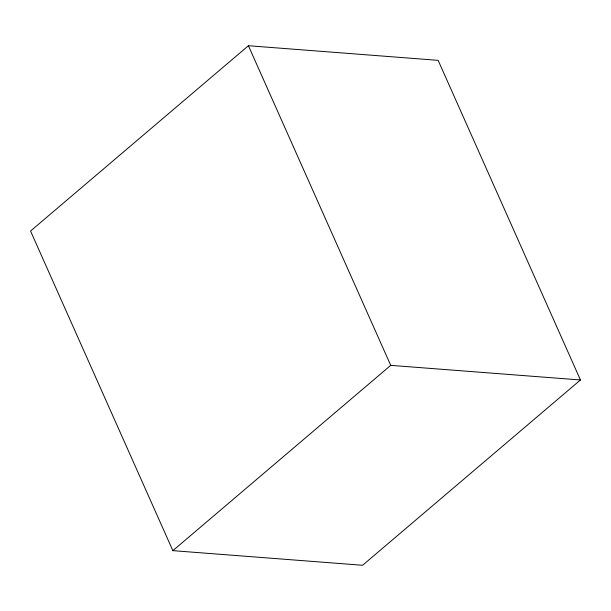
<?xml version="1.0" encoding="UTF-8"?>
<svg xmlns="http://www.w3.org/2000/svg" width="611" height="611" viewBox="0 0 611 611"><rect width="100%" height="100%" fill="white"/><g stroke="black" fill="none" stroke-linecap="round" stroke-linejoin="round"><path stroke-width="0.92" d="M248.417 45.726L30.55 231.027L172.86 550.656L362.583 565.274L580.45 379.973L438.14 60.344L248.417 45.726L390.727 365.355L580.45 379.973M172.86 550.656L390.727 365.355"/></g></svg>
